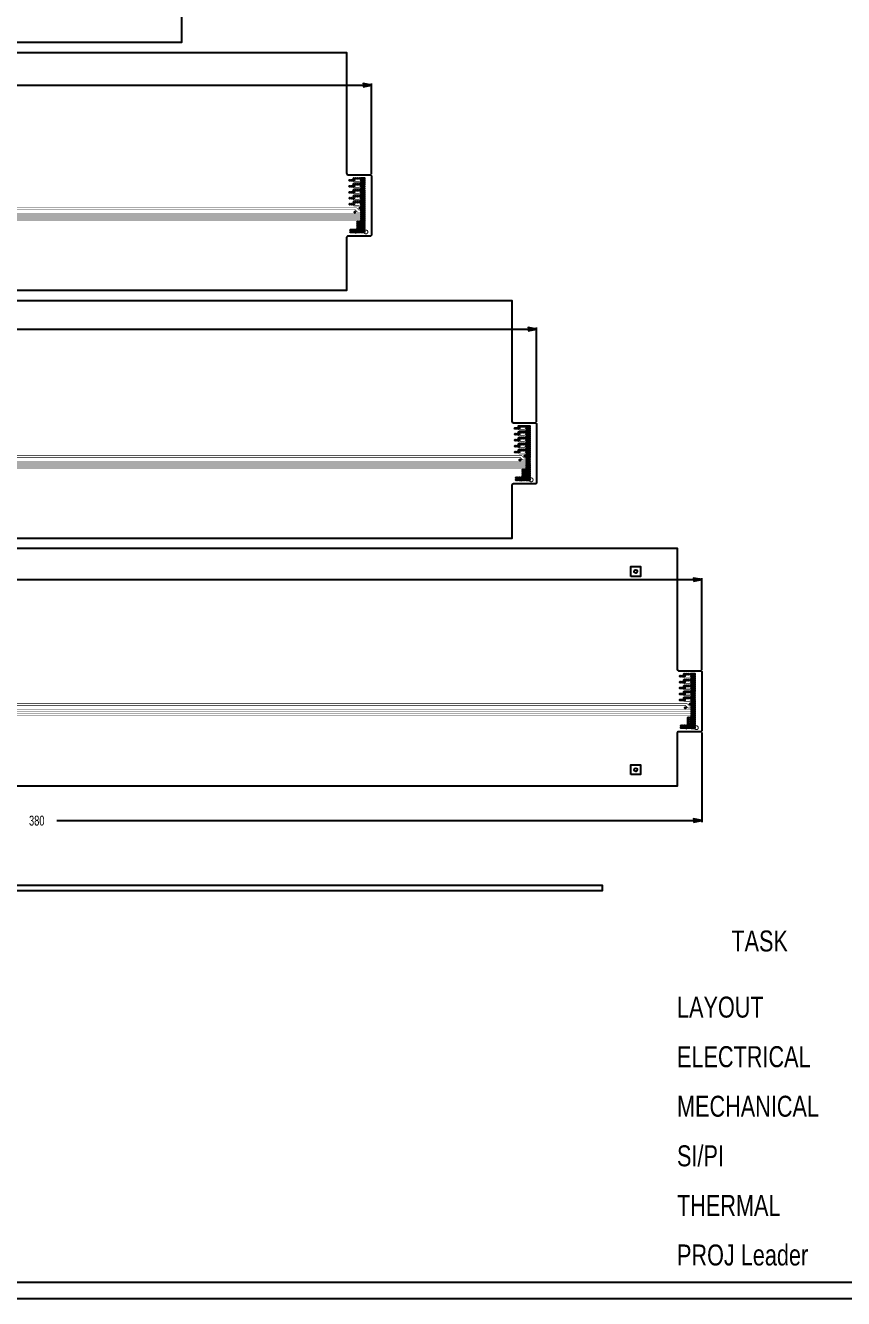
# Model space of a CAD drawing. Extents: x -65 to 700, y -155 to 755.
# Drawn here: x 175.3 to 422.9, y -155 to 230.2 of the extents above; entities that cross this region are included whole.
import ezdxf
from ezdxf.enums import TextEntityAlignment as Align

# ---------------------------------------------------------------- set-up
doc = ezdxf.new("R2010")
doc.units = 0
for name, color, linetype in [('BOARD_GEOMETRY_DIMENSION', 212, 'CONTINUOUS'), ('BOARD_GEOMETRY_OUTLINE', 254, 'CONTINUOUS'), ('DRAWING_FORMAT_OUTLINE', 85, 'CONTINUOUS'), ('ETCH_BOTTOM', 30, 'CONTINUOUS'), ('MANUFACTURING_NCBACKDRILL-1-4', 85, 'CONTINUOUS'), ('MANUFACTURING_NCBACKDRILL-16-4', 85, 'CONTINUOUS'), ('MANUFACTURING_NCLEGEND-1-16', 85, 'CONTINUOUS'), ('PACKAGE_GEOMETRY_ASSEMBLY_BOTTO', 13, 'CONTINUOUS'), ('PACKAGE_GEOMETRY_PLACE_BOUND_BO', 85, 'CONTINUOUS'), ('PACKAGE_GEOMETRY_SILKSCREEN_BOT', 6, 'CONTINUOUS'), ('PIN_BOTTOM', 30, 'CONTINUOUS'), ('VIA_CLASS_BOTTOM', 30, 'CONTINUOUS')]:
    doc.layers.add(name, color=color, linetype=linetype)

# ---------------------------------------------------------------- blocks, each defined once
blk = doc.blocks.new('FIGURE_SQUARE')
blk.add_lwpolyline([(-0.5, -0.5), (-0.5, 0.5), (0.5, 0.5), (0.5, -0.5)], close=True)
blk = doc.blocks.new('FIGURE_CROSS')
for points in [[(-0.5, 0), (0.5, 0)], [(0, 0.5), (0, -0.5)]]:
    blk.add_lwpolyline(points)

msp = doc.modelspace()

# ---------------------------------------------------------------- linework, layer by layer
at = {"layer": 'BOARD_GEOMETRY_DIMENSION'}
for points in [[(108.15, 212.1), (280, 212.1)], [(277.5, 211.6), (280, 212.1), (277.5, 212.6), (278, 212.1), (277.5, 211.6)], [(280, 212.1), (277.75, 212.35), (278, 212.1), (280, 212.1), (277.75, 211.85), (277.5, 211.6)], [(280, 185.205), (280, 212.6)], [(327.5, 137.8), (330, 138.3), (327.5, 138.8), (328, 138.3), (327.5, 137.8)], [(330, 110.205), (330, 138.8)], [(109.15, 138.3), (330, 138.3)], [(330, 138.3), (327.75, 138.55), (328, 138.3), (330, 138.3), (327.75, 138.05), (327.5, 137.8)], [(109.45, 62.5), (380, 62.5)], [(377.5, 62), (380, 62.5), (377.5, 63), (378, 62.5), (377.5, 62)], [(380, 62.5), (377.75, 62.75), (378, 62.5), (380, 62.5), (377.75, 62.25), (377.5, 62)], [(380, 35.205), (380, 63)], [(380, 16.225), (380, -10.9)], [(184.85, -10.4), (380, -10.4)], [(377.5, -10.9), (380, -10.4), (377.5, -9.9), (378, -10.4), (377.5, -10.9)], [(380, -10.4), (377.75, -10.15), (378, -10.4), (380, -10.4), (377.75, -10.65), (377.5, -10.9)]]:
    msp.add_lwpolyline(points, dxfattribs=at)
at = {"layer": 'BOARD_GEOMETRY_OUTLINE'}
for points in [[(0, 297), (222.5, 297), (222.5, 260.455, 0.410035), (223, 259.955), (229.75, 259.955), (230, 259.705), (230, 241.725), (229.75, 241.475), (223, 241.475, 0.006409), (222.9875, 241.4752, 0.414214), (222.4998, 240.9875, 0.006409), (222.5, 240.975), (222.5, 225), (0, 225)], [(0, 222), (272.5, 222), (272.5, 185.455, 0.410035), (273, 184.955), (279.75, 184.955), (280, 184.705), (280, 166.725), (279.75, 166.475), (273, 166.475, 0.006409), (272.9875, 166.4752, 0.414214), (272.4998, 165.9875, 0.006409), (272.5, 165.975), (272.5, 150), (0, 150)], [(0, 147), (322.5, 147), (322.5, 110.455, 0.410035), (323, 109.955), (329.75, 109.955), (330, 109.705), (330, 91.725), (329.75, 91.475), (323, 91.475, 0.006409), (322.9875, 91.4752, 0.414214), (322.4998, 90.9875, 0.006409), (322.5, 90.975), (322.5, 75), (0, 75)], [(0, 72), (372.5, 72), (372.5, 35.455, 0.410035), (373, 34.955), (379.75, 34.955), (380, 34.705), (380, 16.725), (379.75, 16.475), (373, 16.475, 0.006409), (372.9875, 16.4752, 0.414214), (372.4998, 15.9875, 0.006409), (372.5, 15.975), (372.5, 0), (0, 0)]]:
    msp.add_lwpolyline(points, format="xyb", close=True, dxfattribs=at)
msp.add_lwpolyline([(0, -30), (0, -31.57), (350, -31.57), (350, -30)], close=True, dxfattribs=at)
at = {"layer": 'DRAWING_FORMAT_OUTLINE'}
for points in [[(-65, -155), (700, -155), (700, 755), (-65, 755)], [(-60, -150), (695, -150), (695, 750), (-60, 750)]]:
    msp.add_lwpolyline(points, close=True, dxfattribs=at)
at = {"layer": 'DRAWING_FORMAT_OUTLINE', "const_width": 0.005}
for points in [[(367.5, -150), (367.5, -35)], [(427.5, -35), (367.5, -35), (694.5, -35)], [(367.5, -60), (547.5, -60)], [(367.5, -75), (547.5, -75)], [(367.5, -90), (547.5, -90)], [(367.5, -105), (547.5, -105)], [(367.5, -120), (547.5, -120)], [(367.5, -135), (547.5, -135)]]:
    msp.add_lwpolyline(points, dxfattribs=at)
at = {"layer": 'ETCH_BOTTOM'}
for points, const_width in [([(277.43, 171.9), (57.85, 171.9), (45.5, 184.25), (45.5, 185)], 0.169), ([(277.43, 172.5), (60.25, 172.5), (48.5, 184.25), (48.5, 185)], 0.169), ([(277.43, 173.1), (62.65, 173.1), (51.5, 184.25), (51.5, 185)], 0.169), ([(54.5, 185), (54.5, 184.25), (64.25, 174.5), (275.0025, 174.5), (275.8025, 173.7), (277.43, 173.7)], 0.169), ([(57.5, 185), (57.5, 184.25), (66.75, 175), (275.5582, 175), (276.2582, 174.3), (277.43, 174.3)], 0.169), ([(277.43, 182.7), (274.7, 182.7), (274.1, 183.3)], 0.171), ([(277.43, 180.9), (274.7, 180.9), (274.1, 181.5)], 0.171), ([(274.7, 183.3), (275.014, 182.986), (276.3665, 182.986), (276.6805, 183.3), (277.43, 183.3)], 0.171), ([(274.7, 181.5), (275.014, 181.186), (276.3665, 181.186), (276.6805, 181.5), (277.43, 181.5)], 0.171), ([(277.43, 183.9), (276.5, 183.9)], 0.169), ([(277.43, 182.1), (276.5, 182.1)], 0.169), ([(277.43, 179.1), (274.7, 179.1), (274.1, 179.7)], 0.171), ([(277.43, 177.3), (274.7, 177.3), (274.1, 177.9)], 0.171), ([(274.7, 179.7), (275.014, 179.386), (276.3665, 179.386), (276.6805, 179.7), (277.43, 179.7)], 0.171), ([(274.7, 177.9), (275.014, 177.586), (276.3665, 177.586), (276.6805, 177.9), (277.43, 177.9)], 0.171), ([(277.43, 180.3), (276.5, 180.3)], 0.169), ([(277.43, 178.5), (276.5, 178.5)], 0.169), ([(277.43, 175.5), (274.7, 175.5), (274.1, 176.1)], 0.127), ([(274.7, 176.1), (274.6786, 176.0786), (274.6786, 175.899), (274.8106, 175.767), (276.3835, 175.767), (276.7165, 176.1), (277.43, 176.1)], 0.127), ([(277.43, 176.7), (276.5, 176.7)], 0.169), ([(277.43, 174.9), (276.5, 174.9)], 0.169), ([(277.43, 171.3), (56.2, 171.3), (55.0146, 172.4854)], 0.169), ([(276.5, 170.7), (275.9, 170.7)], 0.169), ([(277.43, 170.7), (276.5, 170.7)], 0.169), ([(277.43, 170.1), (276.5, 170.1)], 0.169), ([(277.43, 169.5), (276.5, 169.5)], 0.169), ([(277.43, 170.7), (277.43, 170.1)], 0.169), ([(277.43, 170.1), (277.43, 169.5)], 0.169), ([(277.43, 169.5), (277.43, 168.9)], 0.169), ([(276.5, 168.9), (275.9, 168.9)], 0.169), ([(277.43, 168.9), (276.5, 168.9)], 0.169), ([(277.43, 168.9), (277.43, 168.3)], 0.169), ([(277.43, 168.3), (277.43, 167.7)], 0.169), ([(327.43, 96.9), (57.85, 96.9), (45.5, 109.25), (45.5, 110)], 0.169), ([(327.43, 97.5), (60.25, 97.5), (48.5, 109.25), (48.5, 110)], 0.169), ([(327.43, 98.1), (62.65, 98.1), (51.5, 109.25), (51.5, 110)], 0.169), ([(54.5, 110), (54.5, 109.25), (64.25, 99.5), (325.0025, 99.5), (325.8025, 98.7), (327.43, 98.7)], 0.169), ([(57.5, 110), (57.5, 109.25), (66.75, 100), (325.5582, 100), (326.2582, 99.3), (327.43, 99.3)], 0.169), ([(327.43, 107.7), (324.7, 107.7), (324.1, 108.3)], 0.171), ([(327.43, 108.3), (326.6805, 108.3), (326.3665, 107.986), (325.014, 107.986), (324.7, 108.3)], 0.171), ([(327.43, 108.9), (326.5, 108.9)], 0.169), ([(327.43, 105.9), (324.7, 105.9), (324.1, 106.5)], 0.171), ([(327.43, 104.1), (324.7, 104.1), (324.1, 104.7)], 0.171), ([(324.7, 106.5), (325.014, 106.186), (326.3665, 106.186), (326.6805, 106.5), (327.43, 106.5)], 0.171), ([(324.7, 104.7), (325.014, 104.386), (326.3665, 104.386), (326.6805, 104.7), (327.43, 104.7)], 0.171), ([(327.43, 107.1), (326.5, 107.1)], 0.169), ([(327.43, 105.3), (326.5, 105.3)], 0.169), ([(327.43, 102.3), (324.7, 102.3), (324.1, 102.9)], 0.171), ([(327.43, 100.5), (324.7, 100.5), (324.1, 101.1)], 0.127), ([(324.7, 102.9), (325.014, 102.586), (326.3665, 102.586), (326.6805, 102.9), (327.43, 102.9)], 0.171), ([(324.7, 101.1), (324.6786, 101.0786), (324.6786, 100.899), (324.8106, 100.767), (326.3835, 100.767), (326.7165, 101.1), (327.43, 101.1)], 0.127), ([(327.43, 103.5), (326.5, 103.5)], 0.169), ([(327.43, 101.7), (326.5, 101.7)], 0.169), ([(327.43, 96.3), (56.2, 96.3), (55.0146, 97.4854)], 0.169), ([(327.43, 99.9), (326.5, 99.9)], 0.169), ([(326.5, 95.7), (325.9, 95.7)], 0.169), ([(326.5, 93.9), (325.9, 93.9)], 0.169), ([(327.43, 95.7), (326.5, 95.7)], 0.169), ([(327.43, 95.1), (326.5, 95.1)], 0.169), ([(327.43, 94.5), (326.5, 94.5)], 0.169), ([(327.43, 93.9), (326.5, 93.9)], 0.169), ([(327.43, 95.7), (327.43, 95.1)], 0.169), ([(327.43, 95.1), (327.43, 94.5)], 0.169), ([(327.43, 94.5), (327.43, 93.9)], 0.169), ([(327.43, 93.9), (327.43, 93.3)], 0.169), ([(327.43, 93.3), (327.43, 92.7)], 0.169), ([(377.43, 21.9), (57.85, 21.9), (45.5, 34.25), (45.5, 35)], 0.169), ([(377.43, 22.5), (60.25, 22.5), (48.5, 34.25), (48.5, 35)], 0.169), ([(377.43, 23.1), (62.65, 23.1), (51.5, 34.25), (51.5, 35)], 0.169), ([(54.5, 35), (54.5, 34.25), (64.25, 24.5), (375.0025, 24.5), (375.8025, 23.7), (377.43, 23.7)], 0.169), ([(57.5, 35), (57.5, 34.25), (66.75, 25), (375.5582, 25), (376.2582, 24.3), (377.43, 24.3)], 0.169), ([(374.1, 33.3), (374.7, 32.7), (377.43, 32.7)], 0.171), ([(374.1, 31.5), (374.7, 30.9), (377.43, 30.9)], 0.171), ([(377.43, 33.3), (376.6805, 33.3), (376.3665, 32.986), (375.014, 32.986), (374.7, 33.3)], 0.171), ([(374.7, 31.5), (375.014, 31.186), (376.3665, 31.186), (376.6805, 31.5), (377.43, 31.5)], 0.171), ([(377.43, 33.9), (376.5, 33.9)], 0.169), ([(377.43, 32.1), (376.5, 32.1)], 0.169), ([(374.1, 29.7), (374.7, 29.1), (377.43, 29.1)], 0.171), ([(374.1, 27.9), (374.7, 27.3), (377.43, 27.3)], 0.171), ([(374.7, 29.7), (375.014, 29.386), (376.3665, 29.386), (376.6805, 29.7), (377.43, 29.7)], 0.171), ([(374.7, 27.9), (375.014, 27.586), (376.3665, 27.586), (376.6805, 27.9), (377.43, 27.9)], 0.171), ([(377.43, 30.3), (376.5, 30.3)], 0.169), ([(377.43, 28.5), (376.5, 28.5)], 0.169), ([(374.1, 26.1), (374.7, 25.5), (377.43, 25.5)], 0.127), ([(374.7, 26.1), (374.6786, 26.0786), (374.6786, 25.899), (374.8106, 25.767), (376.3835, 25.767), (376.7165, 26.1), (377.43, 26.1)], 0.127), ([(377.43, 26.7), (376.5, 26.7)], 0.169), ([(377.43, 24.9), (376.5, 24.9)], 0.169), ([(55.0146, 22.4854), (56.2, 21.3), (377.43, 21.3)], 0.169), ([(376.5, 20.7), (375.9, 20.7)], 0.169), ([(377.43, 20.7), (376.5, 20.7)], 0.169), ([(377.43, 20.1), (376.5, 20.1)], 0.169), ([(377.43, 19.5), (376.5, 19.5)], 0.169), ([(377.43, 20.7), (377.43, 20.1)], 0.169), ([(377.43, 20.1), (377.43, 19.5)], 0.169), ([(377.43, 19.5), (377.43, 18.9)], 0.169), ([(376.5, 18.9), (375.9, 18.9)], 0.169), ([(377.43, 18.9), (376.5, 18.9)], 0.169), ([(377.43, 18.9), (377.43, 18.3)], 0.169), ([(377.43, 18.3), (377.43, 17.7)], 0.169)]:
    msp.add_lwpolyline(points, dxfattribs=dict(at, const_width=const_width))
for points in [[(275.8, 170.8), (277.8, 170.8), (277.8, 167.65), (277.05, 167.65), (277.05, 168.8), (275.8, 168.8)], [(276.8, 170.2), (276.8, 170.6), (277.05, 170.6), (277.05, 170.2)], [(276.8, 169.6), (276.8, 170), (277.05, 170), (277.05, 169.6)], [(276.8, 169), (276.8, 169.4), (277.05, 169.4), (277.05, 169)], [(325.8, 95.8), (327.8, 95.8), (327.8, 92.65), (327.05, 92.65), (327.05, 93.8), (325.8, 93.8)], [(326.8, 95.2), (326.8, 95.6), (327.05, 95.6), (327.05, 95.2)], [(326.8, 94.6), (326.8, 95), (327.05, 95), (327.05, 94.6)], [(326.8, 94), (326.8, 94.4), (327.05, 94.4), (327.05, 94)], [(375.8, 20.8), (377.8, 20.8), (377.8, 17.65), (377.05, 17.65), (377.05, 18.8), (375.8, 18.8)], [(376.8, 20.2), (376.8, 20.6), (377.05, 20.6), (377.05, 20.2)], [(376.8, 19.6), (376.8, 20), (377.05, 20), (377.05, 19.6)], [(376.8, 19), (376.8, 19.4), (377.05, 19.4), (377.05, 19)]]:
    msp.add_lwpolyline(points, close=True, dxfattribs=at)
at = {"layer": 'PACKAGE_GEOMETRY_ASSEMBLY_BOTTO', "const_width": 0.3}
for points in [[(278.9431, 167.7, 1), (277.7769, 167.7, 1), (278.9431, 167.7)], [(328.9431, 92.7, 1), (327.7769, 92.7, 1), (328.9431, 92.7)], [(378.9431, 17.7, 1), (377.7769, 17.7, 1), (378.9431, 17.7)]]:
    msp.add_lwpolyline(points, format="xyb", dxfattribs=at)
at = {"layer": 'PACKAGE_GEOMETRY_PLACE_BOUND_BO'}
for points in [[(358.5, 63.5), (358.5, 66.5), (361.5, 66.5), (361.5, 63.5)], [(358.5, 3.5), (358.5, 6.5), (361.5, 6.5), (361.5, 3.5)]]:
    msp.add_lwpolyline(points, close=True, dxfattribs=at)
at = {"layer": 'PACKAGE_GEOMETRY_SILKSCREEN_BOT', "const_width": 0.2}
for points in [[(276.4237, 167.7189), (275.1737, 168.2189)], [(275.1737, 168.2189), (275.1737, 167.2189)], [(275.1737, 167.2189), (276.4237, 167.7189)], [(276.4237, 167.7189), (275.2237, 168.0689)], [(275.2237, 168.0689), (275.2237, 167.4189)], [(275.2237, 167.4189), (276.1237, 167.7189)], [(276.1237, 167.7189), (275.3237, 167.9189)], [(275.3237, 167.9189), (275.3237, 167.5689)], [(275.3237, 167.5689), (275.8737, 167.7189)], [(275.8737, 167.7189), (275.3737, 167.7189)], [(326.4237, 92.7189), (325.1737, 93.2189)], [(325.1737, 93.2189), (325.1737, 92.2189)], [(325.1737, 92.2189), (326.4237, 92.7189)], [(326.4237, 92.7189), (325.2237, 93.0689)], [(325.2237, 93.0689), (325.2237, 92.4189)], [(325.2237, 92.4189), (326.1237, 92.7189)], [(326.1237, 92.7189), (325.3237, 92.9189)], [(325.3237, 92.9189), (325.3237, 92.5689)], [(325.3237, 92.5689), (325.8737, 92.7189)], [(325.8737, 92.7189), (325.3737, 92.7189)], [(376.4237, 17.7189), (375.1737, 18.2189)], [(375.1737, 18.2189), (375.1737, 17.2189)], [(375.1737, 17.2189), (376.4237, 17.7189)], [(376.4237, 17.7189), (375.2237, 18.0689)], [(375.2237, 18.0689), (375.2237, 17.4189)], [(375.2237, 17.4189), (376.1237, 17.7189)], [(376.1237, 17.7189), (375.3237, 17.9189)], [(375.3237, 17.9189), (375.3237, 17.5689)], [(375.3237, 17.5689), (375.8737, 17.7189)], [(375.8737, 17.7189), (375.3737, 17.7189)]]:
    msp.add_lwpolyline(points, dxfattribs=at)
at = {"layer": 'PIN_BOTTOM'}
for points in [[(277.93, 183.71), (276.93, 183.71), (276.93, 184.09), (277.93, 184.09)], [(277.93, 183.11), (276.93, 183.11), (276.93, 183.49), (277.93, 183.49)], [(277.93, 182.51), (276.93, 182.51), (276.93, 182.89), (277.93, 182.89)], [(277.93, 181.91), (276.93, 181.91), (276.93, 182.29), (277.93, 182.29)], [(277.93, 181.31), (276.93, 181.31), (276.93, 181.69), (277.93, 181.69)], [(277.93, 180.71), (276.93, 180.71), (276.93, 181.09), (277.93, 181.09)], [(277.93, 180.11), (276.93, 180.11), (276.93, 180.49), (277.93, 180.49)], [(277.93, 179.51), (276.93, 179.51), (276.93, 179.89), (277.93, 179.89)], [(277.93, 178.91), (276.93, 178.91), (276.93, 179.29), (277.93, 179.29)], [(277.93, 178.31), (276.93, 178.31), (276.93, 178.69), (277.93, 178.69)], [(277.93, 177.71), (276.93, 177.71), (276.93, 178.09), (277.93, 178.09)], [(277.93, 177.11), (276.93, 177.11), (276.93, 177.49), (277.93, 177.49)], [(277.93, 176.51), (276.93, 176.51), (276.93, 176.89), (277.93, 176.89)], [(277.93, 175.91), (276.93, 175.91), (276.93, 176.29), (277.93, 176.29)], [(277.93, 175.31), (276.93, 175.31), (276.93, 175.69), (277.93, 175.69)], [(277.93, 174.71), (276.93, 174.71), (276.93, 175.09), (277.93, 175.09)], [(277.93, 174.11), (276.93, 174.11), (276.93, 174.49), (277.93, 174.49)], [(277.93, 173.51), (276.93, 173.51), (276.93, 173.89), (277.93, 173.89)], [(277.93, 172.91), (276.93, 172.91), (276.93, 173.29), (277.93, 173.29)], [(277.93, 172.31), (276.93, 172.31), (276.93, 172.69), (277.93, 172.69)], [(277.93, 171.71), (276.93, 171.71), (276.93, 172.09), (277.93, 172.09)], [(277.93, 171.11), (276.93, 171.11), (276.93, 171.49), (277.93, 171.49)], [(277.93, 170.51), (276.93, 170.51), (276.93, 170.89), (277.93, 170.89)], [(277.93, 169.91), (276.93, 169.91), (276.93, 170.29), (277.93, 170.29)], [(277.93, 169.31), (276.93, 169.31), (276.93, 169.69), (277.93, 169.69)], [(277.93, 168.71), (276.93, 168.71), (276.93, 169.09), (277.93, 169.09)], [(277.93, 168.11), (276.93, 168.11), (276.93, 168.49), (277.93, 168.49)], [(277.93, 167.51), (276.93, 167.51), (276.93, 167.89), (277.93, 167.89)], [(327.93, 108.71), (326.93, 108.71), (326.93, 109.09), (327.93, 109.09)], [(327.93, 108.11), (326.93, 108.11), (326.93, 108.49), (327.93, 108.49)], [(327.93, 107.51), (326.93, 107.51), (326.93, 107.89), (327.93, 107.89)], [(327.93, 106.91), (326.93, 106.91), (326.93, 107.29), (327.93, 107.29)], [(327.93, 106.31), (326.93, 106.31), (326.93, 106.69), (327.93, 106.69)], [(327.93, 105.71), (326.93, 105.71), (326.93, 106.09), (327.93, 106.09)], [(327.93, 105.11), (326.93, 105.11), (326.93, 105.49), (327.93, 105.49)], [(327.93, 104.51), (326.93, 104.51), (326.93, 104.89), (327.93, 104.89)], [(327.93, 103.91), (326.93, 103.91), (326.93, 104.29), (327.93, 104.29)], [(327.93, 103.31), (326.93, 103.31), (326.93, 103.69), (327.93, 103.69)], [(327.93, 102.71), (326.93, 102.71), (326.93, 103.09), (327.93, 103.09)], [(327.93, 102.11), (326.93, 102.11), (326.93, 102.49), (327.93, 102.49)], [(327.93, 101.51), (326.93, 101.51), (326.93, 101.89), (327.93, 101.89)], [(327.93, 100.91), (326.93, 100.91), (326.93, 101.29), (327.93, 101.29)], [(327.93, 100.31), (326.93, 100.31), (326.93, 100.69), (327.93, 100.69)], [(327.93, 99.71), (326.93, 99.71), (326.93, 100.09), (327.93, 100.09)], [(327.93, 99.11), (326.93, 99.11), (326.93, 99.49), (327.93, 99.49)], [(327.93, 98.51), (326.93, 98.51), (326.93, 98.89), (327.93, 98.89)], [(327.93, 97.91), (326.93, 97.91), (326.93, 98.29), (327.93, 98.29)], [(327.93, 97.31), (326.93, 97.31), (326.93, 97.69), (327.93, 97.69)], [(327.93, 96.71), (326.93, 96.71), (326.93, 97.09), (327.93, 97.09)], [(327.93, 96.11), (326.93, 96.11), (326.93, 96.49), (327.93, 96.49)], [(327.93, 95.51), (326.93, 95.51), (326.93, 95.89), (327.93, 95.89)], [(327.93, 94.91), (326.93, 94.91), (326.93, 95.29), (327.93, 95.29)], [(327.93, 94.31), (326.93, 94.31), (326.93, 94.69), (327.93, 94.69)], [(327.93, 93.71), (326.93, 93.71), (326.93, 94.09), (327.93, 94.09)], [(327.93, 93.11), (326.93, 93.11), (326.93, 93.49), (327.93, 93.49)], [(327.93, 92.51), (326.93, 92.51), (326.93, 92.89), (327.93, 92.89)], [(377.93, 33.71), (376.93, 33.71), (376.93, 34.09), (377.93, 34.09)], [(377.93, 33.11), (376.93, 33.11), (376.93, 33.49), (377.93, 33.49)], [(377.93, 32.51), (376.93, 32.51), (376.93, 32.89), (377.93, 32.89)], [(377.93, 31.91), (376.93, 31.91), (376.93, 32.29), (377.93, 32.29)], [(377.93, 31.31), (376.93, 31.31), (376.93, 31.69), (377.93, 31.69)], [(377.93, 30.71), (376.93, 30.71), (376.93, 31.09), (377.93, 31.09)], [(377.93, 30.11), (376.93, 30.11), (376.93, 30.49), (377.93, 30.49)], [(377.93, 29.51), (376.93, 29.51), (376.93, 29.89), (377.93, 29.89)], [(377.93, 28.91), (376.93, 28.91), (376.93, 29.29), (377.93, 29.29)], [(377.93, 28.31), (376.93, 28.31), (376.93, 28.69), (377.93, 28.69)], [(377.93, 27.71), (376.93, 27.71), (376.93, 28.09), (377.93, 28.09)], [(377.93, 27.11), (376.93, 27.11), (376.93, 27.49), (377.93, 27.49)], [(377.93, 26.51), (376.93, 26.51), (376.93, 26.89), (377.93, 26.89)], [(377.93, 25.91), (376.93, 25.91), (376.93, 26.29), (377.93, 26.29)], [(377.93, 25.31), (376.93, 25.31), (376.93, 25.69), (377.93, 25.69)], [(377.93, 24.71), (376.93, 24.71), (376.93, 25.09), (377.93, 25.09)], [(377.93, 24.11), (376.93, 24.11), (376.93, 24.49), (377.93, 24.49)], [(377.93, 23.51), (376.93, 23.51), (376.93, 23.89), (377.93, 23.89)], [(377.93, 22.91), (376.93, 22.91), (376.93, 23.29), (377.93, 23.29)], [(377.93, 22.31), (376.93, 22.31), (376.93, 22.69), (377.93, 22.69)], [(377.93, 21.71), (376.93, 21.71), (376.93, 22.09), (377.93, 22.09)], [(377.93, 21.11), (376.93, 21.11), (376.93, 21.49), (377.93, 21.49)], [(377.93, 20.51), (376.93, 20.51), (376.93, 20.89), (377.93, 20.89)], [(377.93, 19.91), (376.93, 19.91), (376.93, 20.29), (377.93, 20.29)], [(377.93, 19.31), (376.93, 19.31), (376.93, 19.69), (377.93, 19.69)], [(377.93, 18.71), (376.93, 18.71), (376.93, 19.09), (377.93, 19.09)], [(377.93, 18.11), (376.93, 18.11), (376.93, 18.49), (377.93, 18.49)], [(377.93, 17.51), (376.93, 17.51), (376.93, 17.89), (377.93, 17.89)]]:
    msp.add_lwpolyline(points, close=True, dxfattribs=at)
for centre in [(360, 65), (360, 5)]:
    msp.add_circle(centre, 0.5, dxfattribs=at)
at = {"layer": 'VIA_CLASS_BOTTOM'}
for centre in [(273.5, 183.3), (273.5, 181.5), (274.1, 183.3), (274.1, 181.5), (274.7, 183.9), (274.7, 183.3), (274.7, 182.1), (274.7, 181.5), (275.3, 183.9), (275.3, 182.1), (275.9, 183.9), (275.9, 182.1), (276.5, 183.9), (276.5, 182.1), (273.5, 179.7), (273.5, 177.9), (274.1, 179.7), (274.1, 177.9), (274.7, 180.3), (274.7, 179.7), (274.7, 178.5), (274.7, 177.9), (275.3, 180.3), (275.3, 178.5), (275.9, 180.3), (275.9, 178.5), (276.5, 180.3), (276.5, 178.5), (273.5, 176.1), (274.1, 176.1), (274.7, 176.7), (274.7, 176.1), (275, 173.7), (275.3, 176.7), (275.9, 176.7), (276.5, 176.7), (276.5, 174.9), (275.9, 170.7), (275.9, 170.1), (275.9, 169.5), (276.5, 170.7), (276.5, 170.1), (276.5, 169.5), (273.8, 168.3), (273.8, 167.7), (274.3, 168.3), (274.3, 167.7), (274.8, 168.3), (274.8, 167.7), (275.3, 168.3), (275.3, 167.7), (275.9, 168.9), (275.9, 168.3), (275.9, 167.7), (276.4, 168.3), (276.4, 167.7), (276.5, 168.9), (323.5, 108.3), (324.1, 108.3), (324.7, 108.9), (324.7, 108.3), (325.3, 108.9), (325.9, 108.9), (326.5, 108.9), (323.5, 106.5), (323.5, 104.7), (324.1, 106.5), (324.1, 104.7), (324.7, 107.1), (324.7, 106.5), (324.7, 105.3), (324.7, 104.7), (325.3, 107.1), (325.3, 105.3), (325.9, 107.1), (325.9, 105.3), (326.5, 107.1), (326.5, 105.3), (323.5, 102.9), (323.5, 101.1), (324.1, 102.9), (324.1, 101.1), (324.7, 103.5), (324.7, 102.9), (324.7, 101.7), (324.7, 101.1), (325.3, 103.5), (325.3, 101.7), (325.9, 103.5), (325.9, 101.7), (326.5, 103.5), (326.5, 101.7), (325, 98.7), (326.5, 99.9), (323.8, 93.3), (323.8, 92.7), (324.3, 93.3), (324.3, 92.7), (324.8, 93.3), (324.8, 92.7), (325.3, 93.3), (325.3, 92.7), (325.9, 95.7), (325.9, 95.1), (325.9, 94.5), (325.9, 93.9), (325.9, 93.3), (325.9, 92.7), (326.4, 93.3), (326.4, 92.7), (326.5, 95.7), (326.5, 95.1), (326.5, 94.5), (326.5, 93.9), (373.5, 33.3), (373.5, 31.5), (374.1, 33.3), (374.1, 31.5), (374.7, 33.9), (374.7, 33.3), (374.7, 32.1), (374.7, 31.5), (375.3, 33.9), (375.3, 32.1), (375.9, 33.9), (375.9, 32.1), (376.5, 33.9), (376.5, 32.1), (373.5, 29.7), (373.5, 27.9), (374.1, 29.7), (374.1, 27.9), (374.7, 30.3), (374.7, 29.7), (374.7, 28.5), (374.7, 27.9), (375.3, 30.3), (375.3, 28.5), (375.9, 30.3), (375.9, 28.5), (376.5, 30.3), (376.5, 28.5), (373.5, 26.1), (374.1, 26.1), (374.7, 26.7), (374.7, 26.1), (375, 23.7), (375.3, 26.7), (375.9, 26.7), (376.5, 26.7), (376.5, 24.9), (375.9, 20.7), (375.9, 20.1), (375.9, 19.5), (376.5, 20.7), (376.5, 20.1), (376.5, 19.5), (373.8, 18.3), (373.8, 17.7), (374.3, 18.3), (374.3, 17.7), (374.8, 18.3), (374.8, 17.7), (375.3, 18.3), (375.3, 17.7), (375.9, 18.9), (375.9, 18.3), (375.9, 17.7), (376.4, 18.3), (376.4, 17.7), (376.5, 18.9)]:
    msp.add_circle(centre, 0.175, dxfattribs=at)

# ---------------------------------------------------------------- block references
at = {"layer": 'MANUFACTURING_NCBACKDRILL-1-4', "xscale": 0.2, "yscale": 0.2}
for p in [(274.1, 183.3), (274.1, 181.5), (274.7, 183.3), (274.7, 181.5), (274.1, 179.7), (274.1, 177.9), (274.7, 179.7), (274.7, 177.9), (274.1, 176.1), (274.7, 176.1), (324.1, 108.3), (324.7, 108.3), (324.1, 106.5), (324.1, 104.7), (324.7, 106.5), (324.7, 104.7), (324.1, 102.9), (324.1, 101.1), (324.7, 102.9), (324.7, 101.1), (374.1, 33.3), (374.1, 31.5), (374.7, 33.3), (374.7, 31.5), (374.1, 29.7), (374.1, 27.9), (374.7, 29.7), (374.7, 27.9), (374.1, 26.1), (374.7, 26.1)]:
    msp.add_blockref('FIGURE_CROSS', p, dxfattribs=at)
at = {"layer": 'MANUFACTURING_NCBACKDRILL-16-4', "xscale": 0.2, "yscale": 0.2}
for p in [(275.3, 183.9), (275.3, 182.1), (275.9, 183.9), (275.9, 182.1), (275.3, 180.3), (275.3, 178.5), (275.9, 180.3), (275.9, 178.5), (275.3, 176.7), (275.9, 176.7), (325.3, 108.9), (325.9, 108.9), (325.3, 107.1), (325.3, 105.3), (325.9, 107.1), (325.9, 105.3), (325.3, 103.5), (325.3, 101.7), (325.9, 103.5), (325.9, 101.7), (375.3, 33.9), (375.3, 32.1), (375.9, 33.9), (375.9, 32.1), (375.3, 30.3), (375.3, 28.5), (375.9, 30.3), (375.9, 28.5), (375.3, 26.7), (375.9, 26.7)]:
    msp.add_blockref('FIGURE_CROSS', p, dxfattribs=at)
at = {"layer": 'MANUFACTURING_NCLEGEND-1-16', "xscale": 0.2, "yscale": 0.2}
for p in [(273.5, 183.3), (273.5, 181.5), (274.1, 183.3), (274.1, 181.5), (274.7, 183.9), (274.7, 183.3), (274.7, 182.1), (274.7, 181.5), (275.3, 183.9), (275.3, 182.1), (275.9, 183.9), (275.9, 182.1), (276.5, 183.9), (276.5, 182.1), (273.5, 179.7), (273.5, 177.9), (274.1, 179.7), (274.1, 177.9), (274.7, 180.3), (274.7, 179.7), (274.7, 178.5), (274.7, 177.9), (275.3, 180.3), (275.3, 178.5), (275.9, 180.3), (275.9, 178.5), (276.5, 180.3), (276.5, 178.5), (273.5, 176.1), (274.1, 176.1), (274.7, 176.7), (274.7, 176.1), (275, 173.7), (275.3, 176.7), (275.9, 176.7), (276.5, 176.7), (276.5, 174.9), (275.9, 170.7), (275.9, 170.1), (275.9, 169.5), (276.5, 170.7), (276.5, 170.1), (276.5, 169.5), (273.8, 168.3), (273.8, 167.7), (274.3, 168.3), (274.3, 167.7), (274.8, 168.3), (274.8, 167.7), (275.3, 168.3), (275.3, 167.7), (275.9, 168.9), (275.9, 168.3), (275.9, 167.7), (276.4, 168.3), (276.4, 167.7), (276.5, 168.9), (323.5, 108.3), (324.1, 108.3), (324.7, 108.9), (324.7, 108.3), (325.3, 108.9), (325.9, 108.9), (326.5, 108.9), (323.5, 106.5), (323.5, 104.7), (324.1, 106.5), (324.1, 104.7), (324.7, 107.1), (324.7, 106.5), (324.7, 105.3), (324.7, 104.7), (325.3, 107.1), (325.3, 105.3), (325.9, 107.1), (325.9, 105.3), (326.5, 107.1), (326.5, 105.3), (323.5, 102.9), (323.5, 101.1), (324.1, 102.9), (324.1, 101.1), (324.7, 103.5), (324.7, 102.9), (324.7, 101.7), (324.7, 101.1), (325.3, 103.5), (325.3, 101.7), (325.9, 103.5), (325.9, 101.7), (326.5, 103.5), (326.5, 101.7), (325, 98.7), (326.5, 99.9), (323.8, 93.3), (323.8, 92.7), (324.3, 93.3), (324.3, 92.7), (324.8, 93.3), (324.8, 92.7), (325.3, 93.3), (325.3, 92.7), (325.9, 95.7), (325.9, 95.1), (325.9, 94.5), (325.9, 93.9), (325.9, 93.3), (325.9, 92.7), (326.4, 93.3), (326.4, 92.7), (326.5, 95.7), (326.5, 95.1), (326.5, 94.5), (326.5, 93.9), (373.5, 33.3), (373.5, 31.5), (374.1, 33.3), (374.1, 31.5), (374.7, 33.9), (374.7, 33.3), (374.7, 32.1), (374.7, 31.5), (375.3, 33.9), (375.3, 32.1), (375.9, 33.9), (375.9, 32.1), (376.5, 33.9), (376.5, 32.1), (373.5, 29.7), (373.5, 27.9), (374.1, 29.7), (374.1, 27.9), (374.7, 30.3), (374.7, 29.7), (374.7, 28.5), (374.7, 27.9), (375.3, 30.3), (375.3, 28.5), (375.9, 30.3), (375.9, 28.5), (376.5, 30.3), (376.5, 28.5), (373.5, 26.1), (374.1, 26.1), (374.7, 26.7), (374.7, 26.1), (375, 23.7), (375.3, 26.7), (375.9, 26.7), (376.5, 26.7), (376.5, 24.9), (375.9, 20.7), (375.9, 20.1), (375.9, 19.5), (376.5, 20.7), (376.5, 20.1), (376.5, 19.5), (373.8, 18.3), (373.8, 17.7), (374.3, 18.3), (374.3, 17.7), (374.8, 18.3), (374.8, 17.7), (375.3, 18.3), (375.3, 17.7), (375.9, 18.9), (375.9, 18.3), (375.9, 17.7), (376.4, 18.3), (376.4, 17.7), (376.5, 18.9)]:
    msp.add_blockref('FIGURE_SQUARE', p, dxfattribs=at)

# ---------------------------------------------------------------- texts
at = {"layer": 'BOARD_GEOMETRY_DIMENSION', "width": 0.7}
msp.add_text('380', height=3, dxfattribs=at).set_placement((176.4, -11.9))
at = {"layer": 'DRAWING_FORMAT_OUTLINE', "width": 0.771654}
msp.add_text('TASK', height=6.35, dxfattribs=at).set_placement((397.5, -50), align=Align.CENTER)
for s, p in [('LAYOUT', (372.5, -70)), ('ELECTRICAL', (372.5, -85)), ('MECHANICAL', (372.5, -100)), ('SI/PI', (372.5, -115)), ('THERMAL', (372.5, -130)), ('PROJ Leader', (372.5, -145))]:
    msp.add_text(s, height=6.35, dxfattribs=at).set_placement(p)

doc.saveas('drawing.dxf')
